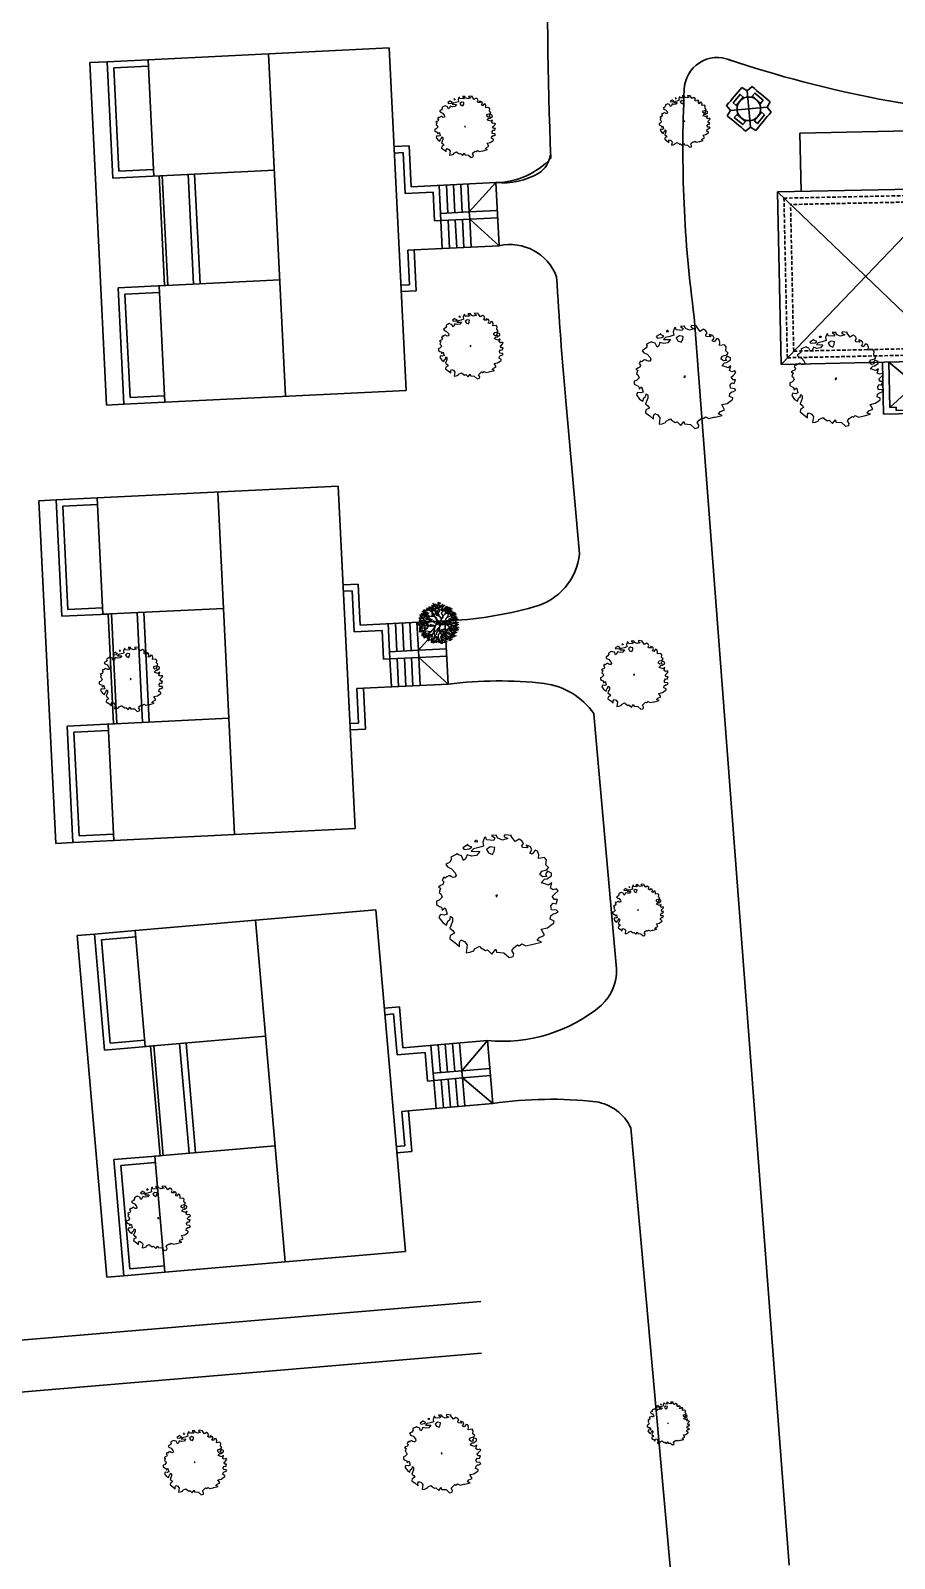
# Model space of a CAD drawing. Extents: x 2080 to 102399, y 2071 to 93424.
# Drawn here: x 83291 to 84493, y 76714 to 78839 of the extents above; entities that cross this region are included whole.
import ezdxf

# ---------------------------------------------------------------- set-up
doc = ezdxf.new("R2010")
doc.units = 0
doc.header["$LTSCALE"] = 20
doc.header["$MEASUREMENT"] = 0
doc.header["$PDMODE"] = 34
doc.header["$PDSIZE"] = 5
doc.linetypes.add('HIDDEN', pattern=[0.375, 0.25, -0.125])
for name, color, linetype in [('DIMLINE', 254, 'Continuous'), ('ELEC', 11, 'Continuous'), ('road', 2, 'Continuous'), ('Roof lilne', 31, 'Continuous'), ('wall', 13, 'Continuous')]:
    doc.layers.add(name, color=color, linetype=linetype)
for name, color, linetype, lineweight in [('Mango tree', 96, 'Continuous', 5), ('NEEM TREE', 84, 'Continuous', 5), ('sappotta', 114, 'Continuous', 5), ('tree', 60, 'Continuous', 0)]:
    doc.layers.add(name, color=color, linetype=linetype, lineweight=lineweight)
doc.styles.add('STYLE1', font='romans.shx')
doc.dimstyles.get("Standard").update_dxf_attribs({"dimtxt": 24, "dimasz": 12, "dimexe": 0.18, "dimexo": 0.0625, "dimgap": 0, "dimtad": 1, "dimzin": 1, "dimdsep": 46, "dimlunit": 4, "dimtxsty": 'STYLE1', "dimblk": 'BLK', "dimcen": 0, "dimse1": 1, "dimse2": 1, "dimclrt": 3, "dimazin": 0, "dimtfac": 1, "dimtix": 1, "dimtmove": 2, "dimatfit": 3, "dimldrblk": 'BLK', "dimfxl": 1, "dimtolj": 1, "dimtzin": 0, "dimarcsym": 0})

# ---------------------------------------------------------------- blocks, each defined once
blk = doc.blocks.new('NEEM')
at = {"layer": 'sappotta', "linetype": 'Continuous'}
for p, q in [((0.003, 1.132), (-0.083, 1.127)), ((-0.083, 1.127), (-0.023, 1.083)), ((0.03, 1.077), (0.003, 1.132)), ((0.162, 1.144), (0.142, 1.112)), ((0.283, 1.13), (0.162, 1.144)), ((0.267, 1.123), (0.283, 1.13)), ((0.351, 1.016), (0.267, 1.123)), ((-0.517, 0.963), (-0.614, 0.901)), ((-0.614, 0.901), (-0.589, 0.87)), ((-0.589, 0.87), (-0.494, 0.884)), ((-0.521, 0.945), (-0.521, 0.945)), ((-0.449, 0.913), (-0.521, 0.945)), ((-0.494, 0.884), (-0.449, 0.913)), ((-0.415, 0.884), (-0.459, 0.839)), ((-0.32, 0.906), (-0.415, 0.884)), ((-0.359, 1.043), (-0.396, 1.016)), ((-0.396, 1.016), (-0.345, 1.011)), ((-0.345, 1.011), (-0.34, 1.039)), ((-0.23, 0.935), (-0.32, 0.906)), ((-0.213, 1.092), (-0.242, 1.007)), ((-0.242, 1.007), (-0.23, 0.935)), ((-0.191, 1.099), (-0.213, 1.092)), ((-0.177, 1.048), (-0.191, 1.099)), ((-0.043, 1.039), (-0.177, 1.048)), ((-0.108, 0.922), (-0.177, 0.872)), ((-0.177, 0.872), (-0.139, 0.809)), ((-0.027, 0.908), (-0.108, 0.922)), ((-0.023, 1.083), (-0.043, 1.039)), ((-0.034, 0.839), (-0.027, 0.908)), ((0.114, 1.043), (0.03, 1.077)), ((0.216, 1.072), (0.114, 1.043)), ((0.142, 1.112), (0.216, 1.072)), ((0.421, 1.063), (0.351, 1.016)), ((0.473, 1.03), (0.421, 1.063)), ((0.472, 0.942), (0.501, 0.982)), ((0.483, 0.908), (0.472, 0.942)), ((0.501, 0.982), (0.473, 1.03)), ((0.581, 0.9), (0.483, 0.908)), ((0.551, 0.95), (0.581, 0.9)), ((0.627, 0.928), (0.551, 0.95)), ((0.616, 0.806), (0.654, 0.87)), ((0.654, 0.87), (0.627, 0.928)), ((0.715, 0.86), (0.66, 0.788)), ((0.762, 0.844), (0.715, 0.86)), ((0.783, 0.779), (0.762, 0.844)), ((-0.892, 0.613), (-0.923, 0.594)), ((-0.923, 0.594), (-0.895, 0.555)), ((-0.85, 0.638), (-0.892, 0.613)), ((-0.818, 0.692), (-0.85, 0.638)), ((-0.783, 0.757), (-0.83, 0.729)), ((-0.83, 0.729), (-0.826, 0.714)), ((-0.826, 0.714), (-0.818, 0.692)), ((-0.749, 0.774), (-0.783, 0.757)), ((-0.717, 0.789), (-0.749, 0.774)), ((-0.689, 0.772), (-0.717, 0.789)), ((-0.638, 0.758), (-0.689, 0.772)), ((-0.598, 0.672), (-0.638, 0.758)), ((-0.562, 0.699), (-0.598, 0.672)), ((-0.533, 0.776), (-0.562, 0.699)), ((-0.452, 0.75), (-0.533, 0.776)), ((-0.459, 0.839), (-0.303, 0.837)), ((-0.361, 0.762), (-0.452, 0.75)), ((-0.303, 0.837), (-0.361, 0.762)), ((-0.139, 0.809), (-0.067, 0.78)), ((-0.067, 0.78), (-0.034, 0.839)), ((0.66, 0.788), (0.616, 0.806)), ((0.776, 0.704), (0.783, 0.779)), ((0.888, 0.723), (0.776, 0.704)), ((0.924, 0.679), (0.888, 0.723)), ((0.913, 0.591), (0.924, 0.679)), ((0.964, 0.541), (0.913, 0.591)), ((-0.96, 0.366), (-0.994, 0.31)), ((-0.994, 0.31), (-0.961, 0.275)), ((-0.935, 0.345), (-0.96, 0.366)), ((-0.908, 0.372), (-0.935, 0.345)), ((-0.87, 0.389), (-0.908, 0.372)), ((-0.895, 0.555), (-0.868, 0.54)), ((-0.846, 0.386), (-0.87, 0.389)), ((-0.868, 0.54), (-0.818, 0.517)), ((-0.821, 0.367), (-0.846, 0.386)), ((-0.788, 0.359), (-0.821, 0.367)), ((-0.818, 0.517), (-0.752, 0.44)), ((-0.757, 0.361), (-0.788, 0.359)), ((-0.735, 0.394), (-0.757, 0.361)), ((-0.752, 0.44), (-0.735, 0.394)), ((0.804, 0.415), (0.84, 0.475)), ((0.86, 0.367), (0.804, 0.415)), ((0.829, 0.259), (0.888, 0.326)), ((0.84, 0.475), (0.934, 0.5)), ((0.933, 0.378), (0.86, 0.367)), ((0.888, 0.326), (0.93, 0.332)), ((0.917, 0.437), (0.904, 0.404)), ((0.904, 0.404), (0.933, 0.378)), ((0.942, 0.471), (0.917, 0.437)), ((0.93, 0.332), (1.018, 0.389)), ((0.934, 0.5), (0.964, 0.541)), ((1.014, 0.439), (0.942, 0.471)), ((1.018, 0.389), (1.014, 0.439)), ((-1.023, 0.208), (-1.062, 0.182)), ((-1.062, 0.182), (-1.02, 0.162)), ((-1.02, 0.162), (-1.049, 0.084)), ((-1.049, 0.084), (-1.017, 0.059)), ((-0.978, 0.229), (-1.023, 0.208)), ((-1.017, 0.059), (-0.991, -0.002)), ((-0.961, 0.275), (-0.978, 0.229)), ((0.02, 0.041), (-0.009, 0.024)), ((-0.009, 0.024), (0, 0)), ((0, 0), (0.014, 0.011)), ((0.014, 0.011), (0.027, 0.031)), ((0.838, 0.262), (0.829, 0.259)), ((0.931, 0.228), (0.838, 0.262)), ((0.962, 0.217), (0.931, 0.228)), ((1.025, 0.259), (0.962, 0.217)), ((0.996, 0.16), (1.025, 0.259)), ((1.046, 0.129), (0.996, 0.16)), ((1.029, 0.011), (1.074, 0.049)), ((1.074, -0.047), (1.029, 0.011)), ((1.109, 0.149), (1.046, 0.129)), ((1.074, 0.049), (1.137, 0.114)), ((1.137, 0.114), (1.109, 0.149)), ((-1.097, -0.077), (-1.098, -0.14)), ((-1.098, -0.14), (-1.044, -0.173)), ((-1.048, -0.062), (-1.097, -0.077)), ((-0.991, -0.002), (-1.048, -0.062)), ((-1.044, -0.173), (-1.007, -0.185)), ((-1.007, -0.185), (-0.992, -0.244)), ((-0.992, -0.244), (-0.937, -0.198)), ((-0.937, -0.198), (-0.93, -0.213)), ((-0.93, -0.213), (-0.902, -0.318)), ((1.007, -0.166), (1.046, -0.114)), ((1.016, -0.234), (1.007, -0.166)), ((1.11, -0.243), (1.016, -0.234)), ((1.046, -0.114), (1.1, -0.129)), ((1.129, -0.047), (1.074, -0.047)), ((1.083, -0.306), (1.137, -0.273)), ((1.1, -0.129), (1.129, -0.047)), ((1.137, -0.273), (1.11, -0.243)), ((-1.025, -0.325), (-1.052, -0.378)), ((-1.052, -0.378), (-0.982, -0.471)), ((-0.953, -0.336), (-1.025, -0.325)), ((-0.982, -0.471), (-0.91, -0.516)), ((-0.902, -0.318), (-0.953, -0.336)), ((-0.91, -0.516), (-0.888, -0.446)), ((-0.888, -0.446), (-0.848, -0.411)), ((-0.803, -0.452), (-0.853, -0.576)), ((-0.848, -0.411), (-0.837, -0.355)), ((-0.837, -0.355), (-0.803, -0.383)), ((-0.803, -0.383), (-0.803, -0.452)), ((0.943, -0.565), (1.032, -0.503)), ((0.992, -0.411), (1.004, -0.349)), ((1.066, -0.443), (0.992, -0.411)), ((1.004, -0.349), (1.045, -0.311)), ((1.032, -0.503), (1.061, -0.484)), ((1.045, -0.311), (1.083, -0.306)), ((1.061, -0.484), (1.066, -0.443)), ((-0.853, -0.576), (-0.797, -0.619)), ((-0.844, -0.71), (-0.852, -0.77)), ((-0.852, -0.77), (-0.758, -0.838)), ((-0.766, -0.668), (-0.844, -0.71)), ((-0.797, -0.619), (-0.766, -0.668)), ((-0.758, -0.838), (-0.675, -0.912)), ((-0.676, -0.836), (-0.649, -0.791)), ((-0.675, -0.912), (-0.676, -0.836)), ((-0.649, -0.791), (-0.582, -0.82)), ((-0.582, -0.82), (-0.534, -0.881)), ((0.68, -0.867), (0.834, -0.828)), ((0.751, -0.797), (0.797, -0.747)), ((0.834, -0.828), (0.751, -0.797)), ((0.797, -0.747), (0.887, -0.704)), ((0.826, -0.591), (0.943, -0.565)), ((0.887, -0.704), (0.826, -0.591)), ((-0.534, -0.881), (-0.554, -1.025)), ((-0.554, -1.025), (-0.486, -1.015)), ((-0.486, -1.015), (-0.413, -0.988)), ((-0.413, -0.988), (-0.401, -0.955)), ((-0.401, -0.955), (-0.302, -0.907)), ((-0.302, -0.907), (-0.286, -0.926)), ((-0.286, -0.926), (-0.197, -0.986)), ((-0.197, -0.986), (-0.157, -0.969)), ((-0.157, -0.969), (-0.078, -1.049)), ((-0.078, -1.049), (-0.006, -0.96)), ((-0.006, -0.96), (0.006, -1.017)), ((0.006, -1.017), (0.139, -1.026)), ((0.139, -1.026), (0.236, -1.115)), ((0.236, -1.115), (0.314, -1.096)), ((0.287, -0.982), (0.327, -0.932)), ((0.324, -1.046), (0.287, -0.982)), ((0.314, -1.096), (0.324, -1.046)), ((0.327, -0.932), (0.391, -0.879)), ((0.391, -0.879), (0.423, -0.897)), ((0.423, -0.897), (0.47, -0.86)), ((0.47, -0.86), (0.543, -0.896)), ((0.543, -0.896), (0.652, -0.871)), ((0.652, -0.871), (0.68, -0.867))]:
    blk.add_line(p, q, dxfattribs=at)
blk = doc.blocks.new('TREE')
at = {"layer": 'tree', "linetype": 'ByBlock'}
for p, q in [((-0.47, 0.529), (-0.375, 0.452)), ((-0.437, 0.456), (-0.423, 0.564)), ((-0.362, 0.522), (-0.276, 0.546)), ((-0.361, 0.564), (-0.266, 0.488)), ((-0.329, 0.492), (-0.314, 0.599)), ((-0.306, 0.575), (-0.22, 0.6)), ((-0.29, 0.511), (-0.303, 0.57)), ((-0.273, 0.545), (-0.259, 0.653)), ((-0.224, 0.58), (-0.128, 0.503)), ((-0.224, 0.537), (-0.138, 0.562)), ((-0.207, 0.433), (-0.217, 0.605)), ((-0.205, 0.66), (-0.11, 0.584)), ((-0.205, 0.617), (-0.119, 0.642)), ((-0.191, 0.507), (-0.177, 0.615)), ((-0.172, 0.588), (-0.158, 0.695)), ((-0.135, 0.66), (-0.04, 0.584)), ((-0.135, 0.617), (-0.049, 0.642)), ((-0.118, 0.513), (-0.032, 0.538)), ((-0.117, 0.556), (-0.022, 0.479)), ((-0.103, 0.588), (-0.088, 0.695)), ((-0.089, 0.461), (-0.087, 0.635)), ((-0.085, 0.483), (-0.071, 0.591)), ((-0.063, 0.631), (0.032, 0.555)), ((-0.063, 0.588), (0.023, 0.613)), ((-0.055, 0.643), (-0.052, 0.59)), ((-0.052, 0.59), (-0.011, 0.48)), ((-0.047, 0.644), (-0.047, 0.611)), ((-0.042, 0.6), (-0.035, 0.643)), ((-0.005, 0.464), (-0.042, 0.6)), ((-0.033, 0.707), (0.062, 0.63)), ((-0.033, 0.664), (0.053, 0.689)), ((-0.03, 0.559), (-0.016, 0.666)), ((-0.003, 0.515), (0.083, 0.54)), ((-0.002, 0.558), (0.093, 0.481)), ((0.001, 0.473), (0.029, 0.592)), ((0.039, 0.586), (0.006, 0.477)), ((0.017, 0.613), (0.103, 0.638)), ((0.018, 0.656), (0.113, 0.579)), ((0.029, 0.592), (0.023, 0.645)), ((0.03, 0.485), (0.044, 0.593)), ((0.035, 0.641), (0.033, 0.588)), ((0.044, 0.637), (0.039, 0.586)), ((0.05, 0.583), (0.064, 0.691)), ((0.15, 0.552), (0.105, 0.639)), ((0.123, 0.629), (0.219, 0.552)), ((0.123, 0.586), (0.209, 0.611)), ((0.177, 0.413), (0.15, 0.552)), ((0.156, 0.556), (0.17, 0.664)), ((0.163, 0.545), (0.224, 0.6)), ((0.169, 0.409), (0.163, 0.545)), ((0.205, 0.587), (0.301, 0.511)), ((0.205, 0.544), (0.291, 0.569)), ((0.226, 0.503), (0.287, 0.569)), ((0.238, 0.515), (0.252, 0.622)), ((0.282, 0.487), (0.332, 0.535)), ((0.297, 0.5), (0.383, 0.525)), ((0.298, 0.543), (0.393, 0.466)), ((0.33, 0.47), (0.344, 0.578)), ((0.373, 0.553), (0.468, 0.477)), ((0.373, 0.511), (0.459, 0.535)), ((0.405, 0.481), (0.42, 0.589)), ((-0.696, 0.067), (-0.61, 0.091)), ((-0.695, 0.109), (-0.6, 0.033)), ((-0.674, 0.161), (-0.588, 0.186)), ((-0.673, 0.204), (-0.578, 0.127)), ((-0.663, 0.037), (-0.649, 0.145)), ((-0.551, 0.034), (-0.643, -0.019)), ((-0.641, 0.132), (-0.626, 0.239)), ((-0.554, 0.036), (-0.634, 0.064)), ((-0.624, 0.307), (-0.538, 0.332)), ((-0.623, 0.35), (-0.528, 0.273)), ((-0.52, 0.114), (-0.622, 0.141)), ((-0.617, 0.009), (-0.522, -0.068)), ((-0.603, 0.078), (-0.517, 0.103)), ((-0.602, 0.121), (-0.507, 0.045)), ((-0.601, 0.221), (-0.506, 0.145)), ((-0.601, 0.179), (-0.515, 0.203)), ((-0.591, 0.277), (-0.577, 0.385)), ((-0.585, -0.064), (-0.571, 0.044)), ((-0.509, 0.25), (-0.584, 0.249)), ((-0.57, 0.049), (-0.556, 0.156)), ((-0.568, 0.149), (-0.554, 0.256)), ((-0.565, 0.242), (-0.479, 0.267)), ((-0.564, 0.285), (-0.469, 0.209)), ((-0.478, 0.18), (-0.563, 0.306)), ((-0.561, 0.308), (-0.547, 0.415)), ((-0.443, 0.057), (-0.551, 0.034)), ((-0.543, 0.367), (-0.457, 0.391)), ((-0.542, 0.409), (-0.447, 0.333)), ((-0.532, 0.213), (-0.518, 0.32)), ((-0.449, 0.308), (-0.531, 0.364)), ((-0.48, 0.328), (-0.524, 0.371)), ((-0.459, 0.055), (-0.523, 0.114)), ((-0.444, 0.06), (-0.52, 0.114)), ((-0.518, 0.024), (-0.423, -0.053)), ((-0.518, -0.019), (-0.433, 0.006)), ((-0.481, 0.182), (-0.517, 0.182)), ((-0.475, 0.329), (-0.514, 0.378)), ((-0.51, 0.337), (-0.496, 0.444)), ((-0.476, 0.233), (-0.509, 0.25)), ((-0.501, 0.398), (-0.415, 0.423)), ((-0.5, 0.441), (-0.405, 0.364)), ((-0.452, 0.377), (-0.492, 0.415)), ((-0.486, -0.048), (-0.471, 0.059)), ((-0.422, 0.097), (-0.478, 0.18)), ((-0.395, 0.219), (-0.476, 0.233)), ((-0.47, 0.486), (-0.384, 0.511)), ((-0.468, 0.369), (-0.453, 0.476)), ((-0.354, 0.341), (-0.452, 0.377)), ((-0.39, 0.223), (-0.449, 0.308)), ((-0.447, 0.273), (-0.351, 0.196)), ((-0.447, 0.23), (-0.361, 0.255)), ((-0.407, 0.225), (-0.445, 0.305)), ((-0.4, 0.037), (-0.443, 0.057)), ((-0.41, 0.046), (-0.425, 0.1)), ((-0.393, 0.041), (-0.422, 0.097)), ((-0.414, 0.2), (-0.4, 0.308)), ((-0.314, 0.437), (-0.412, 0.488)), ((-0.207, 0.033), (-0.4, 0.037)), ((-0.314, 0.437), (-0.398, 0.504)), ((-0.398, 0.399), (-0.312, 0.424)), ((-0.397, 0.442), (-0.302, 0.366)), ((-0.235, 0.3), (-0.39, 0.307)), ((-0.299, 0.218), (-0.39, 0.223)), ((-0.228, 0.012), (-0.389, 0.033)), ((-0.388, 0.355), (-0.374, 0.462)), ((-0.295, 0.373), (-0.384, 0.406)), ((-0.365, 0.37), (-0.351, 0.477)), ((-0.284, 0.274), (-0.354, 0.341)), ((-0.26, 0.197), (-0.339, 0.217)), ((-0.21, 0.018), (-0.329, -0.041)), ((-0.132, 0.037), (-0.324, -0.049)), ((-0.295, 0.371), (-0.314, 0.437)), ((-0.312, 0.273), (-0.217, 0.196)), ((-0.312, 0.23), (-0.227, 0.255)), ((-0.262, 0.214), (-0.299, 0.218)), ((-0.252, 0.302), (-0.298, 0.373)), ((-0.233, 0.303), (-0.295, 0.371)), ((-0.206, 0.427), (-0.29, 0.511)), ((-0.26, 0.236), (-0.284, 0.274)), ((-0.214, 0.023), (-0.282, 0.029)), ((-0.28, 0.2), (-0.265, 0.308)), ((-0.274, 0.404), (-0.179, 0.328)), ((-0.274, 0.361), (-0.188, 0.386)), ((-0.248, 0.16), (-0.262, 0.214)), ((-0.243, 0.166), (-0.26, 0.236)), ((-0.156, 0.05), (-0.248, 0.16)), ((-0.128, 0.063), (-0.243, 0.166)), ((-0.241, 0.332), (-0.227, 0.439)), ((-0.236, 0.178), (-0.14, 0.101)), ((-0.236, 0.135), (-0.15, 0.16)), ((-0.122, 0.26), (-0.233, 0.303)), ((-0.141, 0.058), (-0.223, 0.145)), ((-0.12, 0.397), (-0.213, 0.432)), ((-0.201, 0.034), (-0.21, 0.018)), ((-0.108, 0.377), (-0.206, 0.427)), ((-0.203, 0.106), (-0.189, 0.213)), ((-0.127, 0.055), (-0.201, 0.034)), ((-0.126, 0.049), (-0.197, 0.023)), ((-0.123, 0.268), (-0.192, 0.36)), ((-0.14, 0.483), (-0.144, 0.522)), ((-0.112, 0.385), (-0.14, 0.483)), ((0, 0), (-0.132, 0.037)), ((0, 0), (-0.126, 0.049)), ((-0.08, 0.211), (-0.122, 0.263)), ((-0.075, 0.181), (-0.122, 0.26)), ((-0.038, 0.025), (-0.118, 0.056)), ((-0.075, 0.245), (-0.108, 0.377)), ((-0.106, 0.295), (-0.02, 0.319)), ((-0.105, 0.337), (-0.01, 0.261)), ((-0.095, 0.334), (-0.081, 0.379)), ((-0.083, 0.292), (-0.09, 0.349)), ((-0.081, 0.379), (-0.089, 0.461)), ((-0.077, 0.189), (-0.075, 0.245)), ((-0.062, 0.105), (-0.077, 0.189)), ((-0.055, 0.145), (-0.076, 0.201)), ((-0.073, 0.265), (-0.058, 0.372)), ((-0.042, 0.069), (-0.062, 0.105)), ((-0.061, 0.128), (-0.023, 0.204)), ((-0.056, 0.1), (-0.061, 0.128)), ((-0.059, 0.448), (0.036, 0.372)), ((-0.059, 0.406), (0.027, 0.43)), ((-0.013, 0.029), (-0.058, 0.078)), ((0.006, 0.047), (-0.056, 0.1)), ((-0.003, 0.034), (-0.042, 0.069)), ((-0.005, 0.03), (-0.038, 0.025)), ((-0.026, 0.376), (-0.012, 0.483)), ((0, 0.003), (-0.026, -0.046)), ((-0.019, 0.017), (-0.002, 0.014)), ((0, 0.003), (-0.014, -0.047)), ((-0.009, 0.399), (-0.005, 0.464)), ((0.069, 0.306), (-0.009, 0.399)), ((0.04, 0.032), (-0.005, 0.03)), ((-0.002, 0.014), (0.04, 0.032)), ((0, 0.398), (0.001, 0.473)), ((0.07, 0.32), (0, 0.398)), ((0, 0), (0.044, 0.025)), ((0, 0), (0.091, -0.073)), ((0, 0), (0.139, -0.009)), ((0.002, 0.037), (0.098, 0.216)), ((0.016, 0.04), (0.088, 0.177)), ((0.043, 0.047), (0.016, 0.04)), ((0.088, 0.177), (0.038, 0.06)), ((0.099, 0.176), (0.043, 0.047)), ((0.044, 0.025), (0.111, 0.187)), ((0.046, 0.011), (0.134, 0.001)), ((0.092, 0.251), (0.069, 0.306)), ((0.106, 0.27), (0.07, 0.32)), ((0.075, 0.363), (0.171, 0.286)), ((0.075, 0.32), (0.161, 0.345)), ((0.097, 0.224), (0.092, 0.251)), ((0.098, 0.216), (0.099, 0.176)), ((0.106, 0.267), (0.141, 0.293)), ((0.106, 0.239), (0.143, 0.282)), ((0.111, 0.187), (0.106, 0.239)), ((0.108, 0.29), (0.122, 0.398)), ((0.134, 0.001), (0.198, 0.023)), ((0.139, -0.009), (0.204, 0.018)), ((0.141, 0.293), (0.169, 0.409)), ((0.143, 0.282), (0.177, 0.413)), ((0.146, 0.28), (0.235, 0.3)), ((0.233, 0.311), (0.147, 0.288)), ((0.171, 0.245), (0.266, 0.168)), ((0.181, 0.406), (0.226, 0.503)), ((0.188, 0.422), (0.274, 0.447)), ((0.219, 0.164), (0.188, 0.228)), ((0.188, 0.228), (0.219, 0.13)), ((0.189, 0.465), (0.284, 0.388)), ((0.198, 0.023), (0.21, 0.064)), ((0.203, 0.172), (0.217, 0.28)), ((0.204, 0.018), (0.217, 0.054)), ((0.208, 0.013), (0.249, 0.015)), ((0.21, 0.064), (0.221, 0.147)), ((0.214, 0.023), (0.246, 0.017)), ((0.217, 0.054), (0.23, 0.163)), ((0.219, 0.161), (0.256, 0.226)), ((0.221, 0.392), (0.235, 0.5)), ((0.23, 0.163), (0.264, 0.224)), ((0.235, 0.3), (0.267, 0.359)), ((0.246, 0.432), (0.332, 0.456)), ((0.246, 0.017), (0.311, 0.048)), ((0.247, 0.474), (0.342, 0.398)), ((0.249, 0.312), (0.344, 0.236)), ((0.249, 0.269), (0.335, 0.294)), ((0.249, 0.015), (0.323, 0.041)), ((0.258, 0.229), (0.331, 0.294)), ((0.264, 0.224), (0.401, 0.242)), ((0.265, 0.373), (0.282, 0.487)), ((0.267, 0.359), (0.357, 0.405)), ((0.274, 0.368), (0.285, 0.482)), ((0.279, 0.402), (0.293, 0.509)), ((0.282, 0.24), (0.296, 0.347)), ((0.311, 0.048), (0.336, 0.133)), ((0.317, 0.046), (0.389, 0.033)), ((0.331, 0.373), (0.417, 0.398)), ((0.331, 0.294), (0.411, 0.316)), ((0.332, 0.416), (0.427, 0.34)), ((0.336, 0.133), (0.424, 0.159)), ((0.343, 0.291), (0.426, 0.31)), ((0.357, 0.405), (0.397, 0.482)), ((0.364, 0.344), (0.378, 0.451)), ((0.387, 0.266), (0.402, 0.373)), ((0.389, 0.033), (0.456, 0.05)), ((0.394, 0.036), (0.45, 0.001)), ((0.401, 0.242), (0.545, 0.235)), ((0.403, 0.15), (0.428, 0.151)), ((0.409, 0.429), (0.495, 0.453)), ((0.41, 0.471), (0.505, 0.395)), ((0.411, 0.316), (0.458, 0.439)), ((0.412, 0.313), (0.536, 0.357)), ((0.418, 0.213), (0.513, 0.137)), ((0.418, 0.17), (0.504, 0.195)), ((0.424, 0.159), (0.482, 0.194)), ((0.424, 0.159), (0.503, 0.136)), ((0.426, 0.31), (0.537, 0.349)), ((0.428, 0.151), (0.498, 0.132)), ((0.542, 0.338), (0.432, 0.308)), ((0.539, -0.18), (0.432, 0.012)), ((0.442, 0.399), (0.456, 0.507)), ((0.444, 0.355), (0.539, 0.278)), ((0.444, 0.312), (0.53, 0.337)), ((0.45, 0.001), (0.533, 0.007)), ((0.451, 0.141), (0.465, 0.248)), ((0.453, 0.094), (0.548, 0.017)), ((0.456, 0.05), (0.507, 0.095)), ((0.466, 0.002), (0.561, -0.075)), ((0.477, 0.283), (0.491, 0.39)), ((0.482, 0.194), (0.552, 0.312)), ((0.492, 0.113), (0.578, 0.138)), ((0.493, 0.156), (0.588, 0.079)), ((0.496, 0.109), (0.591, 0.032)), ((0.503, 0.136), (0.618, 0.152)), ((0.507, 0.097), (0.612, 0.171)), ((0.507, 0.095), (0.572, 0.089)), ((0.514, 0.402), (0.6, 0.427)), ((0.515, 0.445), (0.61, 0.369)), ((0.525, 0.083), (0.539, 0.191)), ((0.525, 0.036), (0.611, 0.061)), ((0.533, 0.007), (0.64, -0.062)), ((0.536, 0.007), (0.638, -0.031)), ((0.543, 0.287), (0.638, 0.21)), ((0.543, 0.244), (0.629, 0.269)), ((0.545, 0.235), (0.583, 0.261)), ((0.547, 0.373), (0.561, 0.48)), ((0.558, 0.007), (0.572, 0.114)), ((0.572, 0.089), (0.628, 0.107)), ((0.576, 0.214), (0.59, 0.322)), ((0.582, -0.077), (0.597, 0.031)), ((0.591, 0.075), (0.677, 0.099)), ((0.592, 0.117), (0.687, 0.041)), ((0.61, -0.014), (0.696, 0.011)), ((0.611, 0.029), (0.706, -0.047)), ((0.624, 0.045), (0.638, 0.152)), ((0.643, -0.043), (0.657, 0.064)), ((-0.682, -0.055), (-0.587, -0.131)), ((-0.682, -0.098), (-0.597, -0.073)), ((-0.669, -0.223), (-0.583, -0.198)), ((-0.65, -0.127), (-0.635, -0.02)), ((-0.454, -0.073), (-0.64, -0.051)), ((-0.632, -0.239), (-0.536, -0.316)), ((-0.632, -0.282), (-0.546, -0.257)), ((-0.529, -0.128), (-0.626, -0.133)), ((-0.621, -0.164), (-0.525, -0.241)), ((-0.621, -0.207), (-0.535, -0.182)), ((-0.618, -0.034), (-0.532, -0.009)), ((-0.526, -0.13), (-0.611, -0.175)), ((-0.455, -0.168), (-0.611, -0.187)), ((-0.607, -0.197), (-0.556, -0.183)), ((-0.553, -0.188), (-0.605, -0.205)), ((-0.599, -0.312), (-0.585, -0.204)), ((-0.588, -0.237), (-0.574, -0.129)), ((-0.468, -0.173), (-0.583, -0.255)), ((-0.506, -0.281), (-0.565, -0.299)), ((-0.558, -0.304), (-0.462, -0.38)), ((-0.558, -0.347), (-0.472, -0.322)), ((-0.477, -0.172), (-0.553, -0.188)), ((-0.454, -0.076), (-0.529, -0.128)), ((-0.525, -0.376), (-0.511, -0.269)), ((-0.478, -0.282), (-0.508, -0.303)), ((-0.37, -0.277), (-0.506, -0.281)), ((-0.417, -0.327), (-0.504, -0.395)), ((-0.423, -0.345), (-0.497, -0.402)), ((-0.488, -0.392), (-0.392, -0.468)), ((-0.488, -0.435), (-0.402, -0.41)), ((-0.484, -0.411), (-0.423, -0.345)), ((-0.409, -0.34), (-0.482, -0.422)), ((-0.407, -0.172), (-0.477, -0.172)), ((-0.475, -0.506), (-0.389, -0.482)), ((-0.474, -0.464), (-0.379, -0.54)), ((-0.469, -0.176), (-0.374, -0.253)), ((-0.469, -0.219), (-0.384, -0.194)), ((-0.461, -0.26), (-0.365, -0.337)), ((-0.461, -0.303), (-0.375, -0.278)), ((-0.387, -0.146), (-0.455, -0.168)), ((-0.455, -0.464), (-0.441, -0.357)), ((-0.334, -0.044), (-0.454, -0.076)), ((-0.342, -0.062), (-0.452, -0.073)), ((-0.442, -0.536), (-0.428, -0.429)), ((-0.437, -0.248), (-0.422, -0.141)), ((-0.428, -0.333), (-0.414, -0.225)), ((-0.404, -0.341), (-0.422, -0.465)), ((-0.417, -0.165), (-0.398, -0.159)), ((-0.395, -0.276), (-0.417, -0.327)), ((-0.39, -0.275), (-0.409, -0.34)), ((-0.407, -0.172), (-0.4, -0.227)), ((-0.324, -0.049), (-0.4, -0.184)), ((-0.4, -0.184), (-0.39, -0.275)), ((-0.4, -0.227), (-0.395, -0.276)), ((-0.399, -0.472), (-0.313, -0.447)), ((-0.398, -0.429), (-0.303, -0.505)), ((-0.343, -0.421), (-0.396, -0.488)), ((-0.329, -0.041), (-0.387, -0.146)), ((-0.37, -0.277), (-0.303, -0.243)), ((-0.325, -0.247), (-0.37, -0.277)), ((-0.366, -0.501), (-0.351, -0.394)), ((-0.285, -0.131), (-0.347, -0.181)), ((-0.347, -0.614), (-0.333, -0.506)), ((-0.279, -0.382), (-0.343, -0.421)), ((-0.342, -0.35), (-0.247, -0.426)), ((-0.342, -0.393), (-0.256, -0.368)), ((-0.206, -0.219), (-0.325, -0.247)), ((-0.309, -0.422), (-0.295, -0.315)), ((-0.303, -0.243), (-0.21, -0.231)), ((-0.268, -0.436), (-0.288, -0.496)), ((-0.171, -0.129), (-0.285, -0.131)), ((-0.172, -0.14), (-0.282, -0.134)), ((-0.239, -0.305), (-0.279, -0.382)), ((-0.276, -0.387), (-0.268, -0.436)), ((-0.213, -0.463), (-0.252, -0.579)), ((-0.209, -0.482), (-0.24, -0.585)), ((-0.188, -0.191), (-0.235, -0.311)), ((-0.235, -0.311), (-0.207, -0.482)), ((-0.207, -0.482), (-0.235, -0.596)), ((-0.161, -0.155), (-0.227, -0.298)), ((-0.222, -0.35), (-0.127, -0.426)), ((-0.222, -0.392), (-0.137, -0.368)), ((-0.222, -0.602), (-0.208, -0.495)), ((-0.19, -0.422), (-0.175, -0.315)), ((-0.163, -0.13), (-0.188, -0.191)), ((-0.114, -0.27), (-0.177, -0.373)), ((-0.172, -0.262), (-0.086, -0.237)), ((-0.171, -0.219), (-0.076, -0.295)), ((-0.078, -0.099), (-0.163, -0.13)), ((-0.133, -0.136), (-0.161, -0.155)), ((-0.16, -0.164), (-0.132, -0.198)), ((-0.069, -0.103), (-0.158, -0.138)), ((-0.112, -0.359), (-0.155, -0.473)), ((-0.155, -0.473), (-0.142, -0.549)), ((-0.106, -0.381), (-0.152, -0.472)), ((-0.152, -0.475), (-0.115, -0.511)), ((-0.152, -0.618), (-0.138, -0.511)), ((-0.149, -0.159), (-0.079, -0.113)), ((-0.149, -0.159), (-0.133, -0.192)), ((-0.139, -0.291), (-0.125, -0.184)), ((-0.133, -0.192), (-0.055, -0.238)), ((-0.132, -0.198), (-0.107, -0.275)), ((-0.127, -0.208), (-0.055, -0.238)), ((-0.117, -0.218), (-0.106, -0.28)), ((-0.107, -0.275), (-0.112, -0.359)), ((-0.11, -0.295), (-0.106, -0.381)), ((-0.102, -0.288), (-0.096, -0.39)), ((-0.096, -0.39), (-0.033, -0.466)), ((-0.092, -0.455), (-0.006, -0.43)), ((-0.063, -0.521), (-0.092, -0.63)), ((-0.091, -0.412), (0.004, -0.489)), ((-0.019, -0.332), (-0.084, -0.48)), ((-0.026, -0.046), (-0.078, -0.099)), ((-0.014, -0.047), (-0.069, -0.103)), ((0.004, -0.038), (-0.063, -0.105)), ((-0.034, -0.463), (-0.063, -0.521)), ((-0.059, -0.485), (-0.045, -0.377)), ((-0.055, -0.238), (-0.018, -0.338)), ((-0.011, -0.334), (-0.049, -0.242)), ((-0.049, -0.39), (-0.027, -0.322)), ((-0.033, -0.466), (-0.018, -0.508)), ((-0.018, -0.338), (0.05, -0.461)), ((-0.018, -0.508), (-0.018, -0.637)), ((-0.008, -0.336), (0.113, -0.369)), ((-0.008, -0.35), (0.116, -0.374)), ((0.079, -0.072), (-0.003, -0.031)), ((-0.003, -0.05), (0.044, -0.129)), ((0, -0.016), (0.079, -0.072)), ((0.007, -0.04), (0.046, -0.126)), ((0.022, -0.012), (0.134, -0.013)), ((0.129, -0.165), (0.041, -0.112)), ((0.044, -0.129), (0.133, -0.189)), ((0.046, -0.126), (0.13, -0.176)), ((0.05, -0.461), (0.132, -0.517)), ((0.051, -0.469), (0.065, -0.634)), ((0.074, -0.635), (0.052, -0.477)), ((0.068, -0.426), (0.164, -0.502)), ((0.068, -0.469), (0.154, -0.444)), ((0.07, -0.421), (0.156, -0.396)), ((0.071, -0.378), (0.166, -0.455)), ((0.078, -0.078), (0.151, -0.08)), ((0.091, -0.073), (0.155, -0.074)), ((0.101, -0.498), (0.115, -0.391)), ((0.103, -0.45), (0.117, -0.343)), ((0.113, -0.369), (0.15, -0.424)), ((0.118, -0.365), (0.26, -0.428)), ((0.12, -0.496), (0.216, -0.573)), ((0.12, -0.539), (0.206, -0.514)), ((0.13, -0.176), (0.158, -0.274)), ((0.132, -0.17), (0.336, -0.203)), ((0.132, -0.517), (0.198, -0.609)), ((0.14, -0.213), (0.235, -0.29)), ((0.14, -0.256), (0.226, -0.231)), ((0.145, -0.229), (0.153, -0.393)), ((0.15, -0.424), (0.207, -0.482)), ((0.151, -0.08), (0.196, -0.117)), ((0.153, -0.568), (0.167, -0.461)), ((0.155, -0.074), (0.169, -0.091)), ((0.158, -0.274), (0.224, -0.316)), ((0.169, -0.091), (0.199, -0.117)), ((0.172, -0.286), (0.187, -0.178)), ((0.191, -0.413), (0.277, -0.388)), ((0.192, -0.37), (0.287, -0.447)), ((0.199, -0.117), (0.211, -0.159)), ((0.2, -0.122), (0.28, -0.1)), ((0.291, -0.098), (0.201, -0.111)), ((0.207, -0.482), (0.209, -0.59)), ((0.211, -0.159), (0.258, -0.235)), ((0.216, -0.119), (0.216, -0.153)), ((0.216, -0.153), (0.259, -0.224)), ((0.224, -0.316), (0.223, -0.378)), ((0.223, -0.378), (0.261, -0.503)), ((0.224, -0.442), (0.238, -0.335)), ((0.226, -0.313), (0.278, -0.369)), ((0.235, -0.259), (0.331, -0.336)), ((0.235, -0.302), (0.321, -0.277)), ((0.24, -0.517), (0.335, -0.593)), ((0.247, -0.45), (0.265, -0.545)), ((0.258, -0.235), (0.307, -0.28)), ((0.259, -0.224), (0.326, -0.243)), ((0.26, -0.428), (0.35, -0.533)), ((0.261, -0.503), (0.292, -0.568)), ((0.268, -0.332), (0.282, -0.224)), ((0.309, -0.274), (0.269, -0.233)), ((0.269, -0.233), (0.328, -0.252)), ((0.272, -0.589), (0.286, -0.482)), ((0.28, -0.1), (0.361, -0.1)), ((0.307, -0.28), (0.318, -0.39)), ((0.317, -0.417), (0.403, -0.392)), ((0.318, -0.374), (0.413, -0.451)), ((0.318, -0.39), (0.376, -0.506)), ((0.319, -0.476), (0.415, -0.553)), ((0.319, -0.519), (0.405, -0.494)), ((0.322, -0.241), (0.408, -0.216)), ((0.323, -0.198), (0.418, -0.275)), ((0.401, -0.488), (0.324, -0.398)), ((0.326, -0.243), (0.348, -0.287)), ((0.336, -0.203), (0.433, -0.262)), ((0.348, -0.287), (0.422, -0.314)), ((0.35, -0.281), (0.568, -0.298)), ((0.35, -0.446), (0.364, -0.339)), ((0.352, -0.548), (0.366, -0.441)), ((0.355, -0.099), (0.432, -0.075)), ((0.355, -0.27), (0.37, -0.163)), ((0.361, -0.1), (0.461, -0.159)), ((0.391, -0.495), (0.362, -0.453)), ((0.362, -0.453), (0.382, -0.505)), ((0.371, -0.479), (0.457, -0.454)), ((0.372, -0.436), (0.467, -0.513)), ((0.392, -0.3), (0.558, -0.305)), ((0.404, -0.509), (0.418, -0.401)), ((0.405, -0.334), (0.491, -0.309)), ((0.406, -0.291), (0.501, -0.368)), ((0.422, -0.314), (0.489, -0.409)), ((0.429, -0.202), (0.524, -0.279)), ((0.432, -0.075), (0.535, -0.071)), ((0.438, -0.363), (0.453, -0.256)), ((0.451, -0.001), (0.547, -0.192)), ((0.459, -0.372), (0.554, -0.449)), ((0.459, -0.415), (0.545, -0.39)), ((0.461, -0.159), (0.582, -0.147)), ((0.461, -0.275), (0.475, -0.167)), ((0.466, -0.041), (0.552, -0.016)), ((0.488, -0.218), (0.503, -0.11)), ((0.488, -0.336), (0.574, -0.311)), ((0.489, -0.293), (0.584, -0.369)), ((0.492, -0.444), (0.506, -0.337)), ((0.498, -0.069), (0.584, -0.044)), ((0.499, -0.026), (0.594, -0.103)), ((0.5, -0.309), (0.586, -0.284)), ((0.514, -0.191), (0.529, -0.084)), ((0.521, -0.365), (0.535, -0.258)), ((0.528, -0.209), (0.623, -0.285)), ((0.528, -0.252), (0.613, -0.227)), ((0.547, -0.192), (0.592, -0.243)), ((0.55, -0.004), (0.645, -0.081)), ((0.55, -0.047), (0.636, -0.022)), ((0.554, -0.182), (0.649, -0.259)), ((0.554, -0.225), (0.639, -0.2)), ((0.634, -0.043), (0.557, -0.003)), ((0.562, -0.138), (0.658, -0.214)), ((0.562, -0.181), (0.648, -0.156)), ((0.582, -0.147), (0.612, -0.162)), ((0.595, -0.21), (0.609, -0.103)), ((-0.38, -0.584), (-0.294, -0.559)), ((-0.379, -0.541), (-0.284, -0.618)), ((-0.255, -0.573), (-0.169, -0.548)), ((-0.254, -0.53), (-0.159, -0.607)), ((-0.219, -0.63), (-0.123, -0.707)), ((-0.219, -0.673), (-0.133, -0.648)), ((-0.186, -0.702), (-0.172, -0.595)), ((-0.185, -0.589), (-0.099, -0.564)), ((-0.184, -0.546), (-0.089, -0.622)), ((-0.142, -0.549), (-0.158, -0.619)), ((-0.128, -0.611), (-0.033, -0.688)), ((-0.128, -0.654), (-0.043, -0.629)), ((-0.096, -0.683), (-0.081, -0.576)), ((-0.046, -0.61), (0.04, -0.585)), ((-0.045, -0.567), (0.05, -0.644)), ((-0.029, -0.656), (0.067, -0.732)), ((-0.029, -0.698), (0.057, -0.674)), ((-0.017, -0.547), (0.01, -0.641)), ((-0.013, -0.64), (0.001, -0.532)), ((-0.002, -0.637), (-0.013, -0.583)), ((0.004, -0.728), (0.018, -0.621)), ((0.01, -0.616), (0.096, -0.591)), ((0.011, -0.573), (0.106, -0.649)), ((0.043, -0.645), (0.057, -0.538)), ((0.077, -0.644), (0.163, -0.62)), ((0.078, -0.602), (0.173, -0.678)), ((0.11, -0.674), (0.125, -0.567)), ((0.178, -0.59), (0.274, -0.666)), ((0.178, -0.633), (0.264, -0.608)), ((0.211, -0.662), (0.225, -0.555)), ((0.239, -0.56), (0.325, -0.535)), ((0.244, -0.559), (0.339, -0.635)), ((0.244, -0.602), (0.33, -0.577)), ((0.266, -0.53), (0.284, -0.575)), ((0.277, -0.631), (0.291, -0.524))]:
    blk.add_line(p, q, dxfattribs=at)
blk = doc.blocks.new('BLK')
for q in [(0, 2), (-2, 0), (0, -2), (2, 0)]:
    blk.add_line((0, 0), q)
blk.add_circle((0, 0), 1)
blk = doc.blocks.new('*D329')
at = {"layer": 'Defpoints', "color": 0, "linetype": 'Continuous', "ltscale": 0.5, "transparency": 16777216}
for p in [(83175.8, 77008.6), (83317.4, 77020.5), (83323.5, 76948.8)]:
    blk.add_point(p, dxfattribs=at)
at = {"layer": 'DIMLINE', "color": 0, "linetype": 'Continuous', "lineweight": -2, "ltscale": 0.5, "transparency": 16777216}
blk.add_line((83180.9, 76948.8), (83176.9, 76996.6), dxfattribs=at)
at = {"layer": 'DIMLINE', "color": 0, "linetype": 'Continuous', "lineweight": -2, "ltscale": 0.5, "transparency": 16777216, "xscale": 12, "yscale": 12, "zscale": 12}
for p, rotation in [((83175.8, 77008.6), 94.83847696205702), ((83181.9, 76936.8), 274.838476962057)]:
    blk.add_blockref('BLK', p, dxfattribs=dict(at, rotation=rotation))
at = {"layer": 'DIMLINE', "color": 3, "linetype": 'Continuous', "ltscale": 0.5, "transparency": 16777216, "insert": (83149.8, 76950.5), "char_height": 24, "attachment_point": 5, "rotation": 274.8385, "style": 'STYLE1'}
blk.add_mtext('\\A1;6\'-0"', dxfattribs=at)
blk = doc.blocks.new('A$C4BBE2067')
for p, q in [((9, 393), (9, 321)), ((9, 393), (99, 393)), ((18, 384), (18, 321)), ((18, 384), (27, 384)), ((18, 384), (90, 321)), ((90, 384), (18, 321)), ((27, 388.5), (27, 384)), ((27, 388.5), (81, 388.5)), ((81, 384), (81, 388.5)), ((81, 384), (90, 384)), ((90, 384), (90, 321)), ((99, 393), (99, 321))]:
    blk.add_line(p, q)
at = {"layer": 'Roof lilne'}
for p, q in [((0, 321), (0, 81)), ((240, 321), (0, 321)), ((240, 321), (0, 81)), ((0, 321), (240, 81)), ((240, 321), (240, 81)), ((0, 81), (240, 81)), ((33, 81), (33, 0)), ((207, 81), (207, 0)), ((33, 0), (207, 0))]:
    blk.add_line(p, q, dxfattribs=at)
at = {"layer": 'wall', "color": 7, "linetype": 'HIDDEN'}
for p, q in [((9, 312), (9, 90)), ((231, 312), (9, 312)), ((18, 303), (18, 99)), ((222, 303), (18, 303)), ((222, 303), (222, 99)), ((231, 312), (231, 90)), ((9, 90), (231, 90)), ((18, 99), (222, 99))]:
    blk.add_line(p, q, dxfattribs=at)
blk = doc.blocks.new('A$C2E3D03D7')
at = {"layer": 'ELEC', "linetype": 'Continuous', "ltscale": 0.5}
for p, q in [((30.6, 56), (23.4, 61.2)), ((30.6, 56), (37.8, 61.2)), ((30.6, 56), (30.6, 5.2)), ((5.2, 30.6), (0, 37.8)), ((5.2, 30.6), (0, 23.4)), ((5.2, 30.6), (56, 30.6)), ((56, 30.6), (61.2, 37.8)), ((56, 30.6), (61.2, 23.4)), ((30.6, 5.2), (23.4, 0)), ((30.6, 5.2), (37.8, 0))]:
    blk.add_line(p, q, dxfattribs=at)
for points in [[(9.5, 40.9), (20.3, 51.7), (24.4, 47.6), (13.6, 36.8)], [(51.7, 40.9), (40.9, 51.7), (36.8, 47.6), (47.6, 36.8)], [(9.5, 20.3), (20.3, 9.5), (24.4, 13.6), (13.6, 24.4)], [(51.7, 20.3), (40.9, 9.5), (36.8, 13.6), (47.6, 24.4)]]:
    blk.add_lwpolyline(points, close=True, dxfattribs=at)
blk.add_circle((30.6, 30.6), 16.4, dxfattribs=at)
for centre, start, end in [((-373.6, 434.8), 313.2624, 316.7376), ((434.8, 434.8), 223.2624, 226.7376), ((-373.6, -373.6), 43.2624, 46.7376), ((434.8, -373.6), 133.2624, 136.7376)]:
    blk.add_arc(centre, 545.1, start, end, dxfattribs=at)
blk = doc.blocks.new('A$C5F427F23')
for p, q in [((-440.2, 145.1), (-440.2, 169.1)), ((-440.2, 169.1), (36.8, 169.1)), ((36.8, 145.1), (36.8, 169.1)), ((-440.2, 88.1), (-440.2, 145.1)), ((-278.2, 145.1), (-440.2, 145.1)), ((-431.2, 88.1), (-431.2, 136.1)), ((-287.2, 136.1), (-431.2, 136.1)), ((-287.2, 88.1), (-287.2, 136.1)), ((-278.2, 80.6), (-278.2, 145.1)), ((-125.2, 145.1), (-125.2, 80.6)), ((-125.2, 145.1), (36.8, 145.1)), ((-116.2, 136.1), (27.8, 136.1)), ((-116.2, 88.1), (-116.2, 136.1)), ((27.8, 88.1), (27.8, 136.1)), ((36.8, 88.1), (36.8, 145.1)), ((-278.2, 80.6), (-125.2, 80.6)), ((-278.2, 76.1), (-125.2, 76.1))]:
    blk.add_line(p, q)
at = {"color": 9}
for p, q in [((-302.7, -268.9), (-302.7, -247.9)), ((-293.7, -259.9), (-293.7, -247.9)), ((-109.7, -247.9), (-109.7, -259.9)), ((-100.7, -268.9), (-100.7, -247.9)), ((-245.7, -268.9), (-302.7, -268.9)), ((-245.7, -259.9), (-293.7, -259.9)), ((-245.7, -268.9), (-245.7, -259.9)), ((-245.7, -268.9), (-245.7, -386.9)), ((-109.7, -259.9), (-166.7, -259.9)), ((-166.7, -259.9), (-166.7, -298.9)), ((-100.7, -268.9), (-157.7, -268.9)), ((-157.7, -268.9), (-157.7, -386.9)), ((-245.7, -307.9), (-206.7, -307.9)), ((-245.7, -317.9), (-206.7, -317.9)), ((-206.7, -298.9), (-166.7, -298.9)), ((-206.7, -298.9), (-206.7, -347.9)), ((-206.7, -307.9), (-196.7, -307.9)), ((-196.7, -307.9), (-157.7, -307.9)), ((-196.7, -307.9), (-196.7, -347.9)), ((-196.7, -317.9), (-157.7, -317.9)), ((-245.7, -327.9), (-206.7, -327.9)), ((-245.7, -337.9), (-206.7, -337.9)), ((-196.7, -327.9), (-157.7, -327.9)), ((-196.7, -337.9), (-157.7, -337.9)), ((-245.7, -347.9), (-206.7, -347.9)), ((-206.7, -347.9), (-245.7, -386.9)), ((-206.7, -347.9), (-206.7, -386.9)), ((-196.7, -347.9), (-206.7, -347.9)), ((-196.7, -347.9), (-157.7, -347.9)), ((-196.7, -347.9), (-196.7, -386.9)), ((-196.7, -347.9), (-157.7, -386.9)), ((-245.7, -386.9), (-157.7, -386.9))]:
    blk.add_line(p, q, dxfattribs=at)
at = {"layer": 'wall', "color": 2}
for p, q in [((-440.2, -247.9), (-440.2, 88.1)), ((-440.2, 88.1), (-278.2, 88.1)), ((-278.2, 88.1), (-278.2, -79.9)), ((-125.2, 88.1), (-125.2, -79.9)), ((36.8, 88.1), (-125.2, 88.1)), ((36.8, -247.9), (36.8, 88.1)), ((-278.2, 40.1), (-125.2, 40.1)), ((-278.2, 31.1), (-125.2, 31.1)), ((-440.2, -79.9), (36.8, -79.9)), ((36.8, -247.9), (-440.2, -247.9))]:
    blk.add_line(p, q, dxfattribs=at)

msp = doc.modelspace()

# ---------------------------------------------------------------- linework, layer by layer
at = {"color": 2, "linetype": 'Continuous', "ltscale": 0.5}
for p, q in [((83005.691, 76994.157), (83917.433, 77071.334)), ((82940.021, 76916.34), (83918.257, 76999.147))]:
    msp.add_line(p, q, dxfattribs=at)
at = {"linetype": 'Continuous', "ltscale": 0.5}
msp.add_spline([(83076.918, 79452.849), (83105.649, 79443.201), (83132.014, 79432.309), (83168.786, 79410.116), (83208.468, 79380.786), (83252.388, 79357.153), (83284.163, 79351.536), (83305.897, 79353.243), (83336.85, 79341.449), (83350.874, 79317.784), (83355.033, 79290.488), (83351.638, 79242.916), (83340.728, 79214.56), (83332.338, 79180.498), (83333.507, 79150.238), (83346.495, 79117.164), (83360.429, 79098.881), (83376.828, 79067.673), (83381.699, 79025.788), (83374.533, 78984.614), (83360.313, 78945.315), (83327.481, 78896.217), (83302.556, 78872.978), (83286.682, 78860.42), (83256.248, 78839.468), (83219.245, 78816.589), (83166.9, 78788.312), (83132.866, 78772.542), (83061.425, 78745.563), (83012.13, 78731.769), (82968.484, 78722.955), (82925.193, 78717.23), (82894.273, 78715.716), (82838.74, 78720.628), (82808.315, 78727.574), (82786.118, 78734.48)], degree=3, dxfattribs=at)
at = {"layer": 'road', "linetype": 'Continuous', "ltscale": 0.5}
for p, q in [((84346.352, 76704.505), (84214.255, 78440.575)), ((84054.598, 78111.113), (84035.566, 78323.862)), ((84075.535, 77877.061), (84074.497, 77888.661)), ((84106.253, 77533.673), (84075.535, 77877.061)), ((84182.906, 76676.786), (84126.034, 77312.545))]:
    msp.add_line(p, q, dxfattribs=at)
for centre, radius, start, end in [((90809.215, 78912.643), 6799.19, 176.4322491, 182.1202976), ((84246.496, 78755.188), 46.082, 67.502859, 178.323601), ((84771.895, 80312.518), 1597.595, 251.370499, 266.965628), ((85936.468, 78674.194), 1737.987, 177.284427, 187.725053), ((83980.159, 78669.299), 34.004, 302.173526, 353.519372), ((83937.329, 78732.379), 105.193, 270.633008, 317.334917), ((83947.981, 78725.361), 98.626, 264.478263, 300.653419), ((83958.308, 78472.27), 68.798, 20.410572, 103.02339), ((90809.215, 78912.643), 6799.19, 183.5109741, 184.9677955), ((83969.896, 78119.413), 85.107, 284.451871, 354.403319), ((83846.035, 78560.167), 542.918, 272.275509, 285.501392), ((83942.322, 77364.884), 569.272, 83.640074, 97.105625), ((83993.262, 77832.827), 98.573, 34.500925, 82.936759), ((84040.935, 77531.232), 65.364, 312.573557, 2.139888), ((83947.736, 77646.833), 213.76, 264.355274, 310.005978), ((84015.592, 76789.856), 562.488, 83.659914, 98.312588), ((84067.164, 77284.595), 65.168, 25.396947, 80.688976)]:
    msp.add_arc(centre, radius, start, end, dxfattribs=at)

# ---------------------------------------------------------------- block references
at = {"ltscale": 0.5}
for name, p, rotation in [('A$C5F427F23', (83544.332, 78765.764), 92.80900134310288), ('A$C4BBE2067', (84568.201, 78700.393), 181.2006320320903), ('A$C5F427F23', (83473.432, 78156.248), 92.80900134310284), ('A$C5F427F23', (83527.696, 77558.008), 94.92850809149053)]:
    msp.add_blockref(name, p, dxfattribs=dict(at, rotation=rotation))
at = {"layer": 'ELEC', "linetype": 'Continuous', "ltscale": 0.5, "rotation": 4.838476962189209}
msp.add_blockref('A$C2E3D03D7', (84262.288, 78696.713), dxfattribs=at)
at = {"layer": 'Mango tree', "linetype": 'Continuous'}
for p, xscale, yscale, zscale in [((83894.995, 78704.375), 37.81929111867794, 37.81929111867794, 37.81929111867794), ((84200.337, 78711.96), 31.73459696909413, 31.73459696909413, 31.73459696909413), ((83902.807, 78399.386), 40.36993964217254, 40.36993964217254, 40.36993964217254), ((84200.406, 78355.953), 63.29769675080024, 63.29769675080024, 63.29769675080024), ((84411.004, 78353.132), 58.13593469854095, 58.13593469854095, 58.13593469854095), ((84130.17, 77941.917), 42.2923188436107, 42.2923188436107, 42.2923188436107), ((83430.099, 77935.872), 39.67372591263847, 39.67372591263847, 39.67372591263847), ((83938.788, 77633.755), 75.70065940330096, 75.70065940330096, 75.70065940330096), ((84135.691, 77615.056), 31.73086893570144, 31.73086893570144, 31.73086893570144), ((83468.305, 77186.335), 39.67372591263847, 39.67372591263847, 39.67372591263847), ((84177.696, 76901.103), 26.40340902155731, 26.40340902155731, 26.40340902155731), ((83862.577, 76858.785), 48.09151685851975, 48.09151685851975, 48.09151685851975), ((83519.091, 76846.619), 39.67372591263847, 39.67372591263847, 39.67372591263847)]:
    msp.add_blockref('NEEM', p, dxfattribs=dict(at, xscale=xscale, yscale=yscale, zscale=zscale))
at = {"layer": 'NEEM TREE', "linetype": 'Continuous', "extrusion": (0.00224, -0.003541, 0.999991), "xscale": 40.61820014646809, "yscale": 40.61820014646809, "zscale": 40.61820014646809, "rotation": 51.50199717107986}
msp.add_blockref('TREE', (83858.421, 78014.037, -88.373), dxfattribs=at)

# ---------------------------------------------------------------- dimensions: what is measured, and where the dimension line sits
at = {"layer": 'DIMLINE', "linetype": 'Continuous', "ltscale": 0.5}
dim = msp.add_linear_dim(base=(83175.842, 77008.56), p1=(83323.479, 76948.799), p2=(83317.406, 77020.543), angle=94.838477, dimstyle='Standard', override={"dimfxl": 0.18, "dimarcsym": 1}, dxfattribs=at)
dim.commit()
dim.dimension.update_dxf_attribs({"geometry": '*D329', "text_midpoint": (83149.839, 76950.53), "dimtype": 161})

doc.saveas('drawing.dxf')
